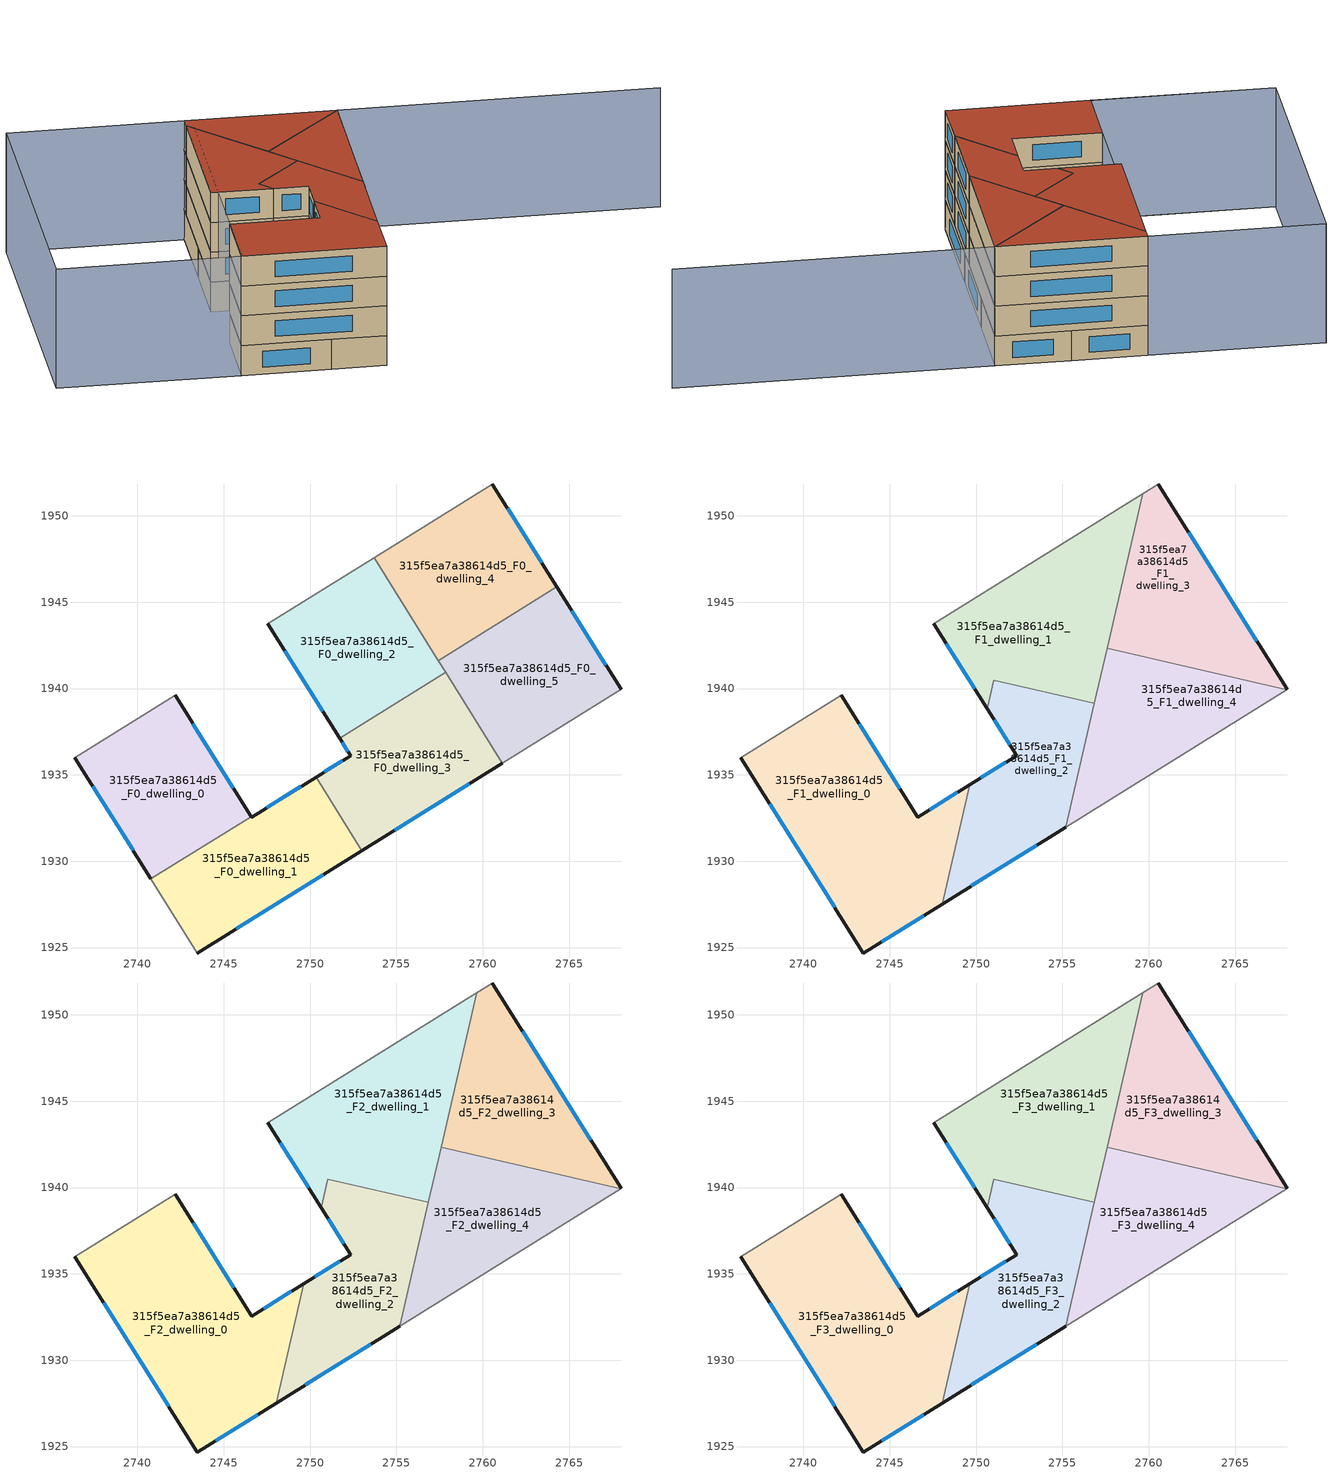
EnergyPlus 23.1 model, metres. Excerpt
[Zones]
315f5ea7a38614d5_F0_dwelling_0
 floor ground (EU_floor_Construction): 2742.18,1939.62 2746.59,1932.58 2740.78,1928.97 2736.38,1936 z0
 wall outside (EU_wall_Construction): 2736.38,1936 2740.78,1928.97 / 2746.59,1932.58 2742.18,1939.62 z0:3
 wall to 315f5ea7a38614d5_F0_dwelling_1 (EU_wall_Construction): 2740.78,1928.97 2746.59,1932.58 z0:3
 wall adiabatic (EU_wall_Construction): 2742.18,1939.62 2736.38,1936 z0:3
 window (EU_Window_Construction): 2737.41,1934.35 2739.75,1930.62 / 2745.55,1934.24 2743.22,1937.96 z0.7:2.3
315f5ea7a38614d5_F0_dwelling_1
 floor ground (EU_floor_Construction): 2750.35,1934.88 2753,1930.61 2743.48,1924.68 2740.78,1928.97 2746.59,1932.58 2746.61,1932.54 z0
 wall outside (EU_wall_Construction): 2750.35,1934.88 2746.61,1932.54 2746.59,1932.58 / 2743.48,1924.68 2753,1930.61 z0:3
 wall to 315f5ea7a38614d5_F0_dwelling_3 (EU_wall_Construction): 2753,1930.61 2750.35,1934.88 z0:3
 wall adiabatic (EU_wall_Construction): 2740.78,1928.97 2743.48,1924.68 z0:3
 window (EU_Window_Construction): 2749.47,1934.33 2747.49,1933.09 / 2745.71,1926.07 2750.77,1929.22 z0.7:2.3
315f5ea7a38614d5_F0_dwelling_2
 floor ground (EU_floor_Construction): 2753.72,1947.59 2757.85,1940.95 2751.71,1937.12 2747.56,1943.75 z0
 wall outside (EU_wall_Construction): 2747.56,1943.75 2751.71,1937.12 z0:3
 wall to 315f5ea7a38614d5_F0_dwelling_3 (EU_wall_Construction): 2751.71,1937.12 2757.85,1940.95 z0:3
 wall adiabatic (EU_wall_Construction): 2753.72,1947.59 2747.56,1943.75 z0:3
 wall to 315f5ea7a38614d5_F0_dwelling_4 (EU_wall_Construction): 2757.43,1941.62 2753.72,1947.59 z0:3
 wall to 315f5ea7a38614d5_F0_dwelling_5 (EU_wall_Construction): 2757.85,1940.95 2757.43,1941.62 z0:3
 window (EU_Window_Construction): 2748.53,1942.2 2750.74,1938.68 z0.7:2.3
315f5ea7a38614d5_F0_dwelling_3
 floor ground (EU_floor_Construction): 2757.85,1940.95 2761.14,1935.68 2753,1930.61 2750.35,1934.88 2752.34,1936.12 2751.71,1937.12 z0
 wall outside (EU_wall_Construction): 2753,1930.61 2761.14,1935.68 / 2751.71,1937.12 2752.34,1936.12 2750.35,1934.88 z0:3
 wall to 315f5ea7a38614d5_F0_dwelling_5 (EU_wall_Construction): 2761.14,1935.68 2757.85,1940.95 z0:3
 window (EU_Window_Construction): 2754.91,1931.8 2759.23,1934.49 / 2751.87,1935.83 2750.82,1935.17 / 2751.86,1936.89 2752.2,1936.35 z0.7:2.3
315f5ea7a38614d5_F0_dwelling_4
 floor ground (EU_floor_Construction): 2760.56,1951.85 2764.29,1945.9 2757.43,1941.62 2753.72,1947.59 z0
 wall outside (EU_wall_Construction): 2764.29,1945.9 2760.56,1951.85 z0:3
 wall adiabatic (EU_wall_Construction): 2760.56,1951.85 2753.72,1947.59 z0:3
 wall to 315f5ea7a38614d5_F0_dwelling_5 (EU_wall_Construction): 2757.43,1941.62 2764.29,1945.9 z0:3
 window (EU_Window_Construction): 2763.41,1947.29 2761.44,1950.45 z0.7:2.3
315f5ea7a38614d5_F0_dwelling_5
 floor ground (EU_floor_Construction): 2764.29,1945.9 2768.01,1939.96 2761.14,1935.68 2757.43,1941.62 z0
 wall outside (EU_wall_Construction): 2768.01,1939.96 2764.29,1945.9 z0:3
 wall adiabatic (EU_wall_Construction): 2761.14,1935.68 2768.01,1939.96 z0:3
 window (EU_Window_Construction): 2767.14,1941.35 2765.16,1944.5 z0.7:2.3
315f5ea7a38614d5_F1_dwelling_0
 floor to 315f5ea7a38614d5_F0_dwelling_0 (EU_floor_Construction): 2742.18,1939.62 2746.59,1932.58 2740.79,1928.97 2736.38,1936 z3
 floor to 315f5ea7a38614d5_F0_dwelling_1 (EU_floor_Construction): 2749.62,1934.42 2748.03,1927.52 2743.48,1924.68 2740.79,1928.97 2746.59,1932.58 2746.61,1932.54 z3
 wall outside (EU_wall_Construction): 2749.62,1934.42 2746.61,1932.54 2742.18,1939.62 / 2736.38,1936 2743.48,1924.68 2748.03,1927.52 z3:6
 wall to 315f5ea7a38614d5_F1_dwelling_2 (EU_wall_Construction): 2748.03,1927.52 2749.62,1934.42 z3:6
 wall adiabatic (EU_wall_Construction): 2742.18,1939.62 2736.38,1936 z3:6
 window (EU_Window_Construction): 2748.92,1933.98 2747.32,1932.99 / 2744.55,1925.35 2746.96,1926.85 / 2738.05,1933.34 2741.81,1927.34 / 2745.57,1934.2 2743.22,1937.95 z3.7:5.3
315f5ea7a38614d5_F1_dwelling_1
 floor to 315f5ea7a38614d5_F0_dwelling_2 (EU_floor_Construction): 2753.72,1947.59 2757.43,1941.63 2757.17,1940.52 2755.47,1939.46 2751.02,1940.49 2750.64,1938.83 2747.56,1943.75 z3
 floor to 315f5ea7a38614d5_F0_dwelling_4 (EU_floor_Construction): 2759.65,1951.28 2757.43,1941.63 2753.72,1947.59 z3
 floor to 315f5ea7a38614d5_F0_dwelling_3 (EU_floor_Construction): 2757.17,1940.52 2756.85,1939.15 2755.47,1939.46 z3
 wall outside (EU_wall_Construction): 2747.56,1943.75 2750.64,1938.83 z3:6
 wall to 315f5ea7a38614d5_F1_dwelling_2 (EU_wall_Construction): 2750.64,1938.83 2751.02,1940.49 2756.85,1939.15 z3:6
 wall adiabatic (EU_wall_Construction): 2759.65,1951.28 2747.56,1943.75 z3:6
 wall to 315f5ea7a38614d5_F1_dwelling_3 (EU_wall_Construction): 2757.59,1942.34 2759.65,1951.28 z3:6
 wall to 315f5ea7a38614d5_F1_dwelling_4 (EU_wall_Construction): 2756.85,1939.15 2757.59,1942.34 z3:6
 window (EU_Window_Construction): 2748.28,1942.6 2749.92,1939.99 z3.7:5.3
315f5ea7a38614d5_F1_dwelling_2
 floor to 315f5ea7a38614d5_F0_dwelling_3 (EU_floor_Construction): 2756.85,1939.15 2755.2,1931.98 2753,1930.61 2750.35,1934.87 2752.34,1936.12 2751.71,1937.12 2755.47,1939.46 z3
 floor to 315f5ea7a38614d5_F0_dwelling_2 (EU_floor_Construction): 2755.47,1939.46 2751.71,1937.12 2750.64,1938.83 2751.02,1940.49 z3
 floor to 315f5ea7a38614d5_F0_dwelling_1 (EU_floor_Construction): 2750.35,1934.87 2753,1930.61 2748.03,1927.52 2749.62,1934.42 z3
 wall outside (EU_wall_Construction): 2748.03,1927.52 2755.2,1931.98 / 2750.64,1938.83 2752.34,1936.12 2749.62,1934.42 z3:6
 wall to 315f5ea7a38614d5_F1_dwelling_4 (EU_wall_Construction): 2755.2,1931.98 2756.85,1939.15 z3:6
 window (EU_Window_Construction): 2749.72,1928.57 2753.52,1930.93 / 2751.7,1935.72 2750.26,1934.82 / 2751.04,1938.19 2751.94,1936.75 z3.7:5.3
315f5ea7a38614d5_F1_dwelling_3
 floor to 315f5ea7a38614d5_F0_dwelling_4 (EU_floor_Construction): 2760.56,1951.85 2764.29,1945.9 2758.31,1942.17 2757.59,1942.34 2759.65,1951.28 z3
 floor to 315f5ea7a38614d5_F0_dwelling_5 (EU_floor_Construction): 2764.29,1945.9 2768.01,1939.96 2767.98,1939.94 2758.31,1942.17 z3
 wall outside (EU_wall_Construction): 2768.01,1939.96 2760.56,1951.85 z3:6
 wall adiabatic (EU_wall_Construction): 2760.56,1951.85 2759.65,1951.28 / 2767.98,1939.94 2768.01,1939.96 z3:6
 wall to 315f5ea7a38614d5_F1_dwelling_4 (EU_wall_Construction): 2757.59,1942.34 2767.98,1939.94 z3:6
 window (EU_Window_Construction): 2766.26,1942.75 2762.31,1949.06 z3.7:5.3
315f5ea7a38614d5_F1_dwelling_4
 floor to 315f5ea7a38614d5_F0_dwelling_3 (EU_floor_Construction): 2757.85,1940.95 2761.14,1935.68 2755.2,1931.98 2757.17,1940.52 z3
 floor to 315f5ea7a38614d5_F0_dwelling_5 (EU_floor_Construction): 2767.98,1939.94 2761.14,1935.68 2757.43,1941.62 2758.31,1942.17 z3
 floor to 315f5ea7a38614d5_F0_dwelling_2 (EU_floor_Construction): 2757.43,1941.63 2757.85,1940.95 2757.17,1940.52 z3
 floor to 315f5ea7a38614d5_F0_dwelling_4 (EU_floor_Construction): 2758.31,1942.17 2757.43,1941.63 2757.59,1942.34 z3
 wall adiabatic (EU_wall_Construction): 2755.2,1931.98 2767.98,1939.94 z3:6
315f5ea7a38614d5_F2_dwelling_0
 floor to 315f5ea7a38614d5_F1_dwelling_0 (EU_floor_Construction): 2749.62,1934.42 2748.03,1927.52 2743.48,1924.68 2736.38,1936 2742.18,1939.62 2746.61,1932.54 z6
 wall outside (EU_wall_Construction): 2749.62,1934.42 2746.61,1932.54 2742.18,1939.62 / 2736.38,1936 2743.48,1924.68 2748.03,1927.52 z6:9
 wall to 315f5ea7a38614d5_F2_dwelling_2 (EU_wall_Construction): 2748.03,1927.52 2749.62,1934.42 z6:9
 wall adiabatic (EU_wall_Construction): 2742.18,1939.62 2736.38,1936 z6:9
 window (EU_Window_Construction): 2748.92,1933.98 2747.32,1932.99 / 2744.55,1925.35 2746.96,1926.85 / 2738.05,1933.34 2741.81,1927.34 / 2745.57,1934.2 2743.22,1937.95 z6.7:8.3
315f5ea7a38614d5_F2_dwelling_1
 floor to 315f5ea7a38614d5_F1_dwelling_1 (EU_floor_Construction): 2759.65,1951.28 2756.85,1939.15 2751.02,1940.49 2750.64,1938.83 2747.56,1943.75 z6
 wall outside (EU_wall_Construction): 2747.56,1943.75 2750.64,1938.83 z6:9
 wall to 315f5ea7a38614d5_F2_dwelling_2 (EU_wall_Construction): 2750.64,1938.83 2751.02,1940.49 2756.85,1939.15 z6:9
 wall adiabatic (EU_wall_Construction): 2759.65,1951.28 2747.56,1943.75 z6:9
 wall to 315f5ea7a38614d5_F2_dwelling_3 (EU_wall_Construction): 2757.59,1942.34 2759.65,1951.28 z6:9
 wall to 315f5ea7a38614d5_F2_dwelling_4 (EU_wall_Construction): 2756.85,1939.15 2757.59,1942.34 z6:9
 window (EU_Window_Construction): 2748.28,1942.6 2749.92,1939.99 z6.7:8.3
315f5ea7a38614d5_F2_dwelling_2
 floor to 315f5ea7a38614d5_F1_dwelling_2 (EU_floor_Construction): 2756.85,1939.15 2755.2,1931.98 2748.03,1927.52 2749.62,1934.42 2752.34,1936.12 2750.64,1938.83 2751.02,1940.49 z6
 wall outside (EU_wall_Construction): 2748.03,1927.52 2755.2,1931.98 / 2750.64,1938.83 2752.34,1936.12 2749.62,1934.42 z6:9
 wall to 315f5ea7a38614d5_F2_dwelling_4 (EU_wall_Construction): 2755.2,1931.98 2756.85,1939.15 z6:9
 window (EU_Window_Construction): 2749.72,1928.57 2753.52,1930.93 / 2751.7,1935.72 2750.26,1934.82 / 2751.04,1938.19 2751.94,1936.75 z6.7:8.3
315f5ea7a38614d5_F2_dwelling_3
 floor to 315f5ea7a38614d5_F1_dwelling_3 (EU_floor_Construction): 2760.56,1951.85 2768.01,1939.96 2767.98,1939.94 2757.59,1942.34 2759.65,1951.28 z6
 wall outside (EU_wall_Construction): 2768.01,1939.96 2760.56,1951.85 z6:9
 wall adiabatic (EU_wall_Construction): 2760.56,1951.85 2759.65,1951.28 / 2767.98,1939.94 2768.01,1939.96 z6:9
 wall to 315f5ea7a38614d5_F2_dwelling_4 (EU_wall_Construction): 2757.59,1942.34 2767.98,1939.94 z6:9
 window (EU_Window_Construction): 2766.26,1942.75 2762.31,1949.06 z6.7:8.3
315f5ea7a38614d5_F2_dwelling_4
 floor to 315f5ea7a38614d5_F1_dwelling_4 (EU_floor_Construction): 2767.98,1939.94 2755.2,1931.98 2757.59,1942.34 z6
 wall adiabatic (EU_wall_Construction): 2755.2,1931.98 2767.98,1939.94 z6:9
315f5ea7a38614d5_F3_dwelling_0
 floor to 315f5ea7a38614d5_F2_dwelling_0 (EU_floor_Construction): 2749.62,1934.42 2748.03,1927.52 2743.48,1924.68 2736.38,1936 2742.18,1939.62 2746.61,1932.54 z9
 wall outside (EU_wall_Construction): 2749.62,1934.42 2746.61,1932.54 2742.18,1939.62 / 2736.38,1936 2743.48,1924.68 2748.03,1927.52 z9:12
 wall to 315f5ea7a38614d5_F3_dwelling_2 (EU_wall_Construction): 2748.03,1927.52 2749.62,1934.42 z9:12
 wall adiabatic (EU_wall_Construction): 2742.18,1939.62 2736.38,1936 z9:12
 window (EU_Window_Construction): 2748.92,1933.98 2747.32,1932.99 / 2744.55,1925.35 2746.96,1926.85 / 2738.05,1933.34 2741.81,1927.34 / 2745.57,1934.2 2743.22,1937.95 z9.7:11.3
 roof outside (EU_roof_Construction): 2748.03,1927.52 2749.62,1934.42 2746.61,1932.54 2742.18,1939.62 2736.38,1936 2743.48,1924.68 z12
315f5ea7a38614d5_F3_dwelling_1
 floor to 315f5ea7a38614d5_F2_dwelling_1 (EU_floor_Construction): 2759.65,1951.28 2756.85,1939.15 2751.02,1940.49 2750.64,1938.83 2747.56,1943.75 z9
 wall outside (EU_wall_Construction): 2747.56,1943.75 2750.64,1938.83 z9:12
 wall to 315f5ea7a38614d5_F3_dwelling_2 (EU_wall_Construction): 2750.64,1938.83 2751.02,1940.49 2756.85,1939.15 z9:12
 wall adiabatic (EU_wall_Construction): 2759.65,1951.28 2747.56,1943.75 z9:12
 wall to 315f5ea7a38614d5_F3_dwelling_3 (EU_wall_Construction): 2757.59,1942.34 2759.65,1951.28 z9:12
 wall to 315f5ea7a38614d5_F3_dwelling_4 (EU_wall_Construction): 2756.85,1939.15 2757.59,1942.34 z9:12
 window (EU_Window_Construction): 2748.28,1942.6 2749.92,1939.99 z9.7:11.3
 roof outside (EU_roof_Construction): 2756.85,1939.15 2759.65,1951.28 2747.56,1943.75 2750.64,1938.83 2751.02,1940.49 z12
315f5ea7a38614d5_F3_dwelling_2
 floor to 315f5ea7a38614d5_F2_dwelling_2 (EU_floor_Construction): 2756.85,1939.15 2755.2,1931.98 2748.03,1927.52 2749.62,1934.42 2752.34,1936.12 2750.64,1938.83 2751.02,1940.49 z9
 wall outside (EU_wall_Construction): 2748.03,1927.52 2755.2,1931.98 / 2750.64,1938.83 2752.34,1936.12 2749.62,1934.42 z9:12
 wall to 315f5ea7a38614d5_F3_dwelling_4 (EU_wall_Construction): 2755.2,1931.98 2756.85,1939.15 z9:12
 window (EU_Window_Construction): 2749.72,1928.57 2753.52,1930.93 / 2751.7,1935.72 2750.26,1934.82 / 2751.04,1938.19 2751.94,1936.75 z9.7:11.3
 roof outside (EU_roof_Construction): 2755.2,1931.98 2756.85,1939.15 2751.02,1940.49 2750.64,1938.83 2752.34,1936.12 2749.62,1934.42 2748.03,1927.52 z12
315f5ea7a38614d5_F3_dwelling_3
 floor to 315f5ea7a38614d5_F2_dwelling_3 (EU_floor_Construction): 2760.56,1951.85 2768.01,1939.96 2767.98,1939.94 2757.59,1942.34 2759.65,1951.28 z9
 wall outside (EU_wall_Construction): 2768.01,1939.96 2760.56,1951.85 z9:12
 wall adiabatic (EU_wall_Construction): 2760.56,1951.85 2759.65,1951.28 / 2767.98,1939.94 2768.01,1939.96 z9:12
 wall to 315f5ea7a38614d5_F3_dwelling_4 (EU_wall_Construction): 2757.59,1942.34 2767.98,1939.94 z9:12
 window (EU_Window_Construction): 2766.26,1942.75 2762.31,1949.06 z9.7:11.3
 roof outside (EU_roof_Construction): 2768.01,1939.96 2760.56,1951.85 2759.65,1951.28 2757.59,1942.34 2767.98,1939.94 z12
315f5ea7a38614d5_F3_dwelling_4
 floor to 315f5ea7a38614d5_F2_dwelling_4 (EU_floor_Construction): 2767.98,1939.94 2755.2,1931.98 2757.59,1942.34 z9
 wall adiabatic (EU_wall_Construction): 2755.2,1931.98 2767.98,1939.94 z9:12
 roof outside (EU_roof_Construction): 2767.98,1939.94 2757.59,1942.34 2755.2,1931.98 z12
shading: 2754.12,1931.3 2768,1940 / 2768,1940 2783.8,1914.78 / 2727.39,1950.45 2739.04,1931.76 / 2751.85,1965.76 2760.89,1951.33 / 2760.89,1951.33 2736.39,1935.99 / 2736.39,1935.99 2727.35,1950.42 / 2727.35,1950.42 2751.85,1965.76 z0:12
[Building]
EU S2 Campaign: North Axis=0; Terrain=City; Solar Distribution=FullExterior
[Site:Location]
Budapest.Ferenc.Liszt.Intl.AP: Latitude=47.437; Longitude=19.256; Time Zone=1; Elevation=185
[SizingPeriod:WeatherFileDays]
AnnualSizingPeriod: Begin Month=1; Begin Day of Month=1; End Month=12; End Day of Month=31; Day of Week for Start Day=Monday; Use Weather File Daylight Saving Period=No; Use Weather File Rain and Snow Indicators=No
[MATERIAL]
EU_InternalMass_Material: Roughness=MediumRough; Thickness=0.1; Conductivity=1; Density=1800; Specific Heat=900; Thermal Absorptance=0.9; Solar Absorptance=0.7; Visible Absorptance=0.7
[MATERIAL:NOMASS] Roughness=MediumRough; Thermal Absorptance=0.9; Solar Absorptance=0.7; Visible Absorptance=0.7
Name | Thermal Resistance
EU_wall_NoMass | 0.832559
EU_roof_NoMass | 1.39638
EU_floor_NoMass | 0.872794
[WINDOWMATERIAL:SIMPLEGLAZINGSYSTEM]
EU_Window_SimpleGlazing: UFactor=2.79869; Solar Heat Gain Coefficient=0.75; Visible Transmittance=0.75
[CONSTRUCTION]
EU_wall_Construction: EU_wall_NoMass
EU_roof_Construction: EU_roof_NoMass
EU_floor_Construction: EU_floor_NoMass
EU_Window_Construction: EU_Window_SimpleGlazing
EU_InternalMass_Construction: EU_InternalMass_Material
[ZONE] Type=1; Multiplier=1; Ceiling Height=autocalculate; Floor Area=autocalculate; Part of Total Floor Area=Yes
Name | Volume
315f5ea7a38614d5_F0_dwelling_0 | 170.09
315f5ea7a38614d5_F1_dwelling_0; 315f5ea7a38614d5_F2_dwelling_0; 315f5ea7a38614d5_F3_dwelling_0 | 289.54
315f5ea7a38614d5_F0_dwelling_1 | 170.06
315f5ea7a38614d5_F1_dwelling_1; 315f5ea7a38614d5_F2_dwelling_1; 315f5ea7a38614d5_F3_dwelling_1 | 220.624
315f5ea7a38614d5_F0_dwelling_2 | 170.073
315f5ea7a38614d5_F1_dwelling_2; 315f5ea7a38614d5_F2_dwelling_2; 315f5ea7a38614d5_F3_dwelling_2 | 170.077
315f5ea7a38614d5_F0_dwelling_3 | 170.082
315f5ea7a38614d5_F1_dwelling_3; 315f5ea7a38614d5_F2_dwelling_3; 315f5ea7a38614d5_F3_dwelling_3 | 170.095
315f5ea7a38614d5_F0_dwelling_4 | 170.071
315f5ea7a38614d5_F1_dwelling_4; 315f5ea7a38614d5_F2_dwelling_4; 315f5ea7a38614d5_F3_dwelling_4; 315f5ea7a38614d5_F0_dwelling_5 | 170.085
[INTERNALMASS] Construction=EU_InternalMass_Construction
Name | Zone or ZoneList | Surface Area
315f5ea7a38614d5_F0_dwelling_0_EU_InternalMass | 315f5ea7a38614d5_F0_dwelling_0 | 56.6964
315f5ea7a38614d5_F0_dwelling_1_EU_InternalMass | 315f5ea7a38614d5_F0_dwelling_1 | 56.6914
315f5ea7a38614d5_F0_dwelling_2_EU_InternalMass | 315f5ea7a38614d5_F0_dwelling_2 | 56.691
315f5ea7a38614d5_F0_dwelling_3_EU_InternalMass | 315f5ea7a38614d5_F0_dwelling_3 | 56.694
315f5ea7a38614d5_F0_dwelling_4_EU_InternalMass | 315f5ea7a38614d5_F0_dwelling_4 | 56.6904
315f5ea7a38614d5_F0_dwelling_5_EU_InternalMass | 315f5ea7a38614d5_F0_dwelling_5 | 56.695
315f5ea7a38614d5_F1_dwelling_0_EU_InternalMass | 315f5ea7a38614d5_F1_dwelling_0 | 96.5411
315f5ea7a38614d5_F1_dwelling_1_EU_InternalMass | 315f5ea7a38614d5_F1_dwelling_1 | 73.5436
315f5ea7a38614d5_F1_dwelling_2_EU_InternalMass | 315f5ea7a38614d5_F1_dwelling_2 | 56.6924
315f5ea7a38614d5_F1_dwelling_3_EU_InternalMass | 315f5ea7a38614d5_F1_dwelling_3 | 56.6982
315f5ea7a38614d5_F1_dwelling_4_EU_InternalMass | 315f5ea7a38614d5_F1_dwelling_4 | 56.6949
315f5ea7a38614d5_F2_dwelling_0_EU_InternalMass | 315f5ea7a38614d5_F2_dwelling_0 | 96.5411
315f5ea7a38614d5_F2_dwelling_1_EU_InternalMass | 315f5ea7a38614d5_F2_dwelling_1 | 73.5436
315f5ea7a38614d5_F2_dwelling_2_EU_InternalMass | 315f5ea7a38614d5_F2_dwelling_2 | 56.6924
315f5ea7a38614d5_F2_dwelling_3_EU_InternalMass | 315f5ea7a38614d5_F2_dwelling_3 | 56.6982
315f5ea7a38614d5_F2_dwelling_4_EU_InternalMass | 315f5ea7a38614d5_F2_dwelling_4 | 56.6949
315f5ea7a38614d5_F3_dwelling_0_EU_InternalMass | 315f5ea7a38614d5_F3_dwelling_0 | 96.5411
315f5ea7a38614d5_F3_dwelling_1_EU_InternalMass | 315f5ea7a38614d5_F3_dwelling_1 | 73.5436
315f5ea7a38614d5_F3_dwelling_2_EU_InternalMass | 315f5ea7a38614d5_F3_dwelling_2 | 56.6924
315f5ea7a38614d5_F3_dwelling_3_EU_InternalMass | 315f5ea7a38614d5_F3_dwelling_3 | 56.6982
315f5ea7a38614d5_F3_dwelling_4_EU_InternalMass | 315f5ea7a38614d5_F3_dwelling_4 | 56.6949
[OTHEREQUIPMENT] Fuel Type=Electricity; Design Level Calculation Method=Watts/Area; Power per Zone Floor Area=1; Fraction Latent=0; Fraction Radiant=0; Fraction Lost=0; Carbon Dioxide Generation Rate=0; EndUse Subcategory=EU_Step8_InternalGains
Name | Zone or ZoneList or Space or SpaceList | Schedule
EU_Step8_InternalGain_315f5ea7a38614d5_F0_dwelling_0_f000 | 315f5ea7a38614d5_F0_dwelling_0 | EU_Step8_GainSchedule_315f5ea7a38614d5_F0_dwelling_0_f000
EU_Step8_InternalGain_315f5ea7a38614d5_F0_dwelling_1_f000 | 315f5ea7a38614d5_F0_dwelling_1 | EU_Step8_GainSchedule_315f5ea7a38614d5_F0_dwelling_1_f000
EU_Step8_InternalGain_315f5ea7a38614d5_F0_dwelling_2_f000 | 315f5ea7a38614d5_F0_dwelling_2 | EU_Step8_GainSchedule_315f5ea7a38614d5_F0_dwelling_2_f000
EU_Step8_InternalGain_315f5ea7a38614d5_F0_dwelling_3_f000 | 315f5ea7a38614d5_F0_dwelling_3 | EU_Step8_GainSchedule_315f5ea7a38614d5_F0_dwelling_3_f000
EU_Step8_InternalGain_315f5ea7a38614d5_F0_dwelling_4_f000 | 315f5ea7a38614d5_F0_dwelling_4 | EU_Step8_GainSchedule_315f5ea7a38614d5_F0_dwelling_4_f000
EU_Step8_InternalGain_315f5ea7a38614d5_F0_dwelling_5_f000 | 315f5ea7a38614d5_F0_dwelling_5 | EU_Step8_GainSchedule_315f5ea7a38614d5_F0_dwelling_5_f000
EU_Step8_InternalGain_315f5ea7a38614d5_F1_dwelling_0_f000 | 315f5ea7a38614d5_F1_dwelling_0 | EU_Step8_GainSchedule_315f5ea7a38614d5_F1_dwelling_0_f000
EU_Step8_InternalGain_315f5ea7a38614d5_F1_dwelling_1_f000 | 315f5ea7a38614d5_F1_dwelling_1 | EU_Step8_GainSchedule_315f5ea7a38614d5_F1_dwelling_1_f000
EU_Step8_InternalGain_315f5ea7a38614d5_F1_dwelling_2_f000 | 315f5ea7a38614d5_F1_dwelling_2 | EU_Step8_GainSchedule_315f5ea7a38614d5_F1_dwelling_2_f000
EU_Step8_InternalGain_315f5ea7a38614d5_F1_dwelling_3_f000 | 315f5ea7a38614d5_F1_dwelling_3 | EU_Step8_GainSchedule_315f5ea7a38614d5_F1_dwelling_3_f000
EU_Step8_InternalGain_315f5ea7a38614d5_F1_dwelling_4_f000 | 315f5ea7a38614d5_F1_dwelling_4 | EU_Step8_GainSchedule_315f5ea7a38614d5_F1_dwelling_4_f000
EU_Step8_InternalGain_315f5ea7a38614d5_F2_dwelling_0_f000 | 315f5ea7a38614d5_F2_dwelling_0 | EU_Step8_GainSchedule_315f5ea7a38614d5_F2_dwelling_0_f000
EU_Step8_InternalGain_315f5ea7a38614d5_F2_dwelling_1_f000 | 315f5ea7a38614d5_F2_dwelling_1 | EU_Step8_GainSchedule_315f5ea7a38614d5_F2_dwelling_1_f000
EU_Step8_InternalGain_315f5ea7a38614d5_F2_dwelling_2_f000 | 315f5ea7a38614d5_F2_dwelling_2 | EU_Step8_GainSchedule_315f5ea7a38614d5_F2_dwelling_2_f000
EU_Step8_InternalGain_315f5ea7a38614d5_F2_dwelling_3_f000 | 315f5ea7a38614d5_F2_dwelling_3 | EU_Step8_GainSchedule_315f5ea7a38614d5_F2_dwelling_3_f000
EU_Step8_InternalGain_315f5ea7a38614d5_F2_dwelling_4_f000 | 315f5ea7a38614d5_F2_dwelling_4 | EU_Step8_GainSchedule_315f5ea7a38614d5_F2_dwelling_4_f000
EU_Step8_InternalGain_315f5ea7a38614d5_F3_dwelling_0_f000 | 315f5ea7a38614d5_F3_dwelling_0 | EU_Step8_GainSchedule_315f5ea7a38614d5_F3_dwelling_0_f000
EU_Step8_InternalGain_315f5ea7a38614d5_F3_dwelling_1_f000 | 315f5ea7a38614d5_F3_dwelling_1 | EU_Step8_GainSchedule_315f5ea7a38614d5_F3_dwelling_1_f000
EU_Step8_InternalGain_315f5ea7a38614d5_F3_dwelling_2_f000 | 315f5ea7a38614d5_F3_dwelling_2 | EU_Step8_GainSchedule_315f5ea7a38614d5_F3_dwelling_2_f000
EU_Step8_InternalGain_315f5ea7a38614d5_F3_dwelling_3_f000 | 315f5ea7a38614d5_F3_dwelling_3 | EU_Step8_GainSchedule_315f5ea7a38614d5_F3_dwelling_3_f000
EU_Step8_InternalGain_315f5ea7a38614d5_F3_dwelling_4_f000 | 315f5ea7a38614d5_F3_dwelling_4 | EU_Step8_GainSchedule_315f5ea7a38614d5_F3_dwelling_4_f000
[ZONEVENTILATION:DESIGNFLOWRATE] Schedule=EU_AlwaysOn; Design Flow Rate Calculation Method=AirChanges/Hour; Air Changes per Hour=0.475469; Ventilation Type=Natural; Fan Pressure Rise=0; Fan Total Efficiency=1; Constant Term Coefficient=1; Temperature Term Coefficient=0; Velocity Term Coefficient=0; Velocity Squared Term Coefficient=0; Minimum Indoor Temperature=-100; Maximum Indoor Temperature=100; Delta Temperature=-100; Minimum Outdoor Temperature=-100; Maximum Outdoor Temperature=100; Maximum Wind Speed=40
Name | Zone or ZoneList or Space or SpaceList
EU_ConstantAir_315f5ea7a38614d5_F0_dwelling_0 | 315f5ea7a38614d5_F0_dwelling_0
EU_ConstantAir_315f5ea7a38614d5_F0_dwelling_1 | 315f5ea7a38614d5_F0_dwelling_1
EU_ConstantAir_315f5ea7a38614d5_F0_dwelling_2 | 315f5ea7a38614d5_F0_dwelling_2
EU_ConstantAir_315f5ea7a38614d5_F0_dwelling_3 | 315f5ea7a38614d5_F0_dwelling_3
EU_ConstantAir_315f5ea7a38614d5_F0_dwelling_4 | 315f5ea7a38614d5_F0_dwelling_4
EU_ConstantAir_315f5ea7a38614d5_F0_dwelling_5 | 315f5ea7a38614d5_F0_dwelling_5
EU_ConstantAir_315f5ea7a38614d5_F1_dwelling_0 | 315f5ea7a38614d5_F1_dwelling_0
EU_ConstantAir_315f5ea7a38614d5_F1_dwelling_1 | 315f5ea7a38614d5_F1_dwelling_1
EU_ConstantAir_315f5ea7a38614d5_F1_dwelling_2 | 315f5ea7a38614d5_F1_dwelling_2
EU_ConstantAir_315f5ea7a38614d5_F1_dwelling_3 | 315f5ea7a38614d5_F1_dwelling_3
EU_ConstantAir_315f5ea7a38614d5_F1_dwelling_4 | 315f5ea7a38614d5_F1_dwelling_4
EU_ConstantAir_315f5ea7a38614d5_F2_dwelling_0 | 315f5ea7a38614d5_F2_dwelling_0
EU_ConstantAir_315f5ea7a38614d5_F2_dwelling_1 | 315f5ea7a38614d5_F2_dwelling_1
EU_ConstantAir_315f5ea7a38614d5_F2_dwelling_2 | 315f5ea7a38614d5_F2_dwelling_2
EU_ConstantAir_315f5ea7a38614d5_F2_dwelling_3 | 315f5ea7a38614d5_F2_dwelling_3
EU_ConstantAir_315f5ea7a38614d5_F2_dwelling_4 | 315f5ea7a38614d5_F2_dwelling_4
EU_ConstantAir_315f5ea7a38614d5_F3_dwelling_0 | 315f5ea7a38614d5_F3_dwelling_0
EU_ConstantAir_315f5ea7a38614d5_F3_dwelling_1 | 315f5ea7a38614d5_F3_dwelling_1
EU_ConstantAir_315f5ea7a38614d5_F3_dwelling_2 | 315f5ea7a38614d5_F3_dwelling_2
EU_ConstantAir_315f5ea7a38614d5_F3_dwelling_3 | 315f5ea7a38614d5_F3_dwelling_3
EU_ConstantAir_315f5ea7a38614d5_F3_dwelling_4 | 315f5ea7a38614d5_F3_dwelling_4
[HVACTEMPLATE:THERMOSTAT] Constant Heating Setpoint=20; Constant Cooling Setpoint=50
EU_HeatOnly_315f5ea7a38614d5_F0_dwelling_0; EU_HeatOnly_315f5ea7a38614d5_F0_dwelling_1; EU_HeatOnly_315f5ea7a38614d5_F0_dwelling_2; EU_HeatOnly_315f5ea7a38614d5_F0_dwelling_3; EU_HeatOnly_315f5ea7a38614d5_F0_dwelling_4; EU_HeatOnly_315f5ea7a38614d5_F0_dwelling_5; EU_HeatOnly_315f5ea7a38614d5_F1_dwelling_0; EU_HeatOnly_315f5ea7a38614d5_F1_dwelling_1; EU_HeatOnly_315f5ea7a38614d5_F1_dwelling_2; EU_HeatOnly_315f5ea7a38614d5_F1_dwelling_3; EU_HeatOnly_315f5ea7a38614d5_F1_dwelling_4; EU_HeatOnly_315f5ea7a38614d5_F2_dwelling_0; EU_HeatOnly_315f5ea7a38614d5_F2_dwelling_1; EU_HeatOnly_315f5ea7a38614d5_F2_dwelling_2; EU_HeatOnly_315f5ea7a38614d5_F2_dwelling_3; EU_HeatOnly_315f5ea7a38614d5_F2_dwelling_4; EU_HeatOnly_315f5ea7a38614d5_F3_dwelling_0; EU_HeatOnly_315f5ea7a38614d5_F3_dwelling_1; EU_HeatOnly_315f5ea7a38614d5_F3_dwelling_2; EU_HeatOnly_315f5ea7a38614d5_F3_dwelling_3; EU_HeatOnly_315f5ea7a38614d5_F3_dwelling_4
[HVACTEMPLATE:ZONE:IDEALLOADSAIRSYSTEM] System Availability Schedule=EU_AlwaysOn; Maximum Heating Supply Air Temperature=50; Minimum Cooling Supply Air Temperature=13; Maximum Heating Supply Air Humidity Ratio=0.0156; Minimum Cooling Supply Air Humidity Ratio=0.0077; Heating Limit=NoLimit; Cooling Limit=NoLimit; Heating Availability Schedule=EU_AlwaysOn; Cooling Availability Schedule=EU_CoolingOff; Dehumidification Control Type=ConstantSensibleHeatRatio; Cooling Sensible Heat Ratio=0.7; Dehumidification Setpoint=60; Humidification Control Type=None; Humidification Setpoint=30; Outdoor Air Method=None; Outdoor Air Flow Rate per Person=0.00944; Outdoor Air Flow Rate per Zone Floor Area=0; Outdoor Air Flow Rate per Zone=0; Demand Controlled Ventilation Type=None; Outdoor Air Economizer Type=NoEconomizer; Heat Recovery Type=None; Sensible Heat Recovery Effectiveness=0.7; Latent Heat Recovery Effectiveness=0.65
Name | Template Thermostat
315f5ea7a38614d5_F0_dwelling_0 | EU_HeatOnly_315f5ea7a38614d5_F0_dwelling_0
315f5ea7a38614d5_F0_dwelling_1 | EU_HeatOnly_315f5ea7a38614d5_F0_dwelling_1
315f5ea7a38614d5_F0_dwelling_2 | EU_HeatOnly_315f5ea7a38614d5_F0_dwelling_2
315f5ea7a38614d5_F0_dwelling_3 | EU_HeatOnly_315f5ea7a38614d5_F0_dwelling_3
315f5ea7a38614d5_F0_dwelling_4 | EU_HeatOnly_315f5ea7a38614d5_F0_dwelling_4
315f5ea7a38614d5_F0_dwelling_5 | EU_HeatOnly_315f5ea7a38614d5_F0_dwelling_5
315f5ea7a38614d5_F1_dwelling_0 | EU_HeatOnly_315f5ea7a38614d5_F1_dwelling_0
315f5ea7a38614d5_F1_dwelling_1 | EU_HeatOnly_315f5ea7a38614d5_F1_dwelling_1
315f5ea7a38614d5_F1_dwelling_2 | EU_HeatOnly_315f5ea7a38614d5_F1_dwelling_2
315f5ea7a38614d5_F1_dwelling_3 | EU_HeatOnly_315f5ea7a38614d5_F1_dwelling_3
315f5ea7a38614d5_F1_dwelling_4 | EU_HeatOnly_315f5ea7a38614d5_F1_dwelling_4
315f5ea7a38614d5_F2_dwelling_0 | EU_HeatOnly_315f5ea7a38614d5_F2_dwelling_0
315f5ea7a38614d5_F2_dwelling_1 | EU_HeatOnly_315f5ea7a38614d5_F2_dwelling_1
315f5ea7a38614d5_F2_dwelling_2 | EU_HeatOnly_315f5ea7a38614d5_F2_dwelling_2
315f5ea7a38614d5_F2_dwelling_3 | EU_HeatOnly_315f5ea7a38614d5_F2_dwelling_3
315f5ea7a38614d5_F2_dwelling_4 | EU_HeatOnly_315f5ea7a38614d5_F2_dwelling_4
315f5ea7a38614d5_F3_dwelling_0 | EU_HeatOnly_315f5ea7a38614d5_F3_dwelling_0
315f5ea7a38614d5_F3_dwelling_1 | EU_HeatOnly_315f5ea7a38614d5_F3_dwelling_1
315f5ea7a38614d5_F3_dwelling_2 | EU_HeatOnly_315f5ea7a38614d5_F3_dwelling_2
315f5ea7a38614d5_F3_dwelling_3 | EU_HeatOnly_315f5ea7a38614d5_F3_dwelling_3
315f5ea7a38614d5_F3_dwelling_4 | EU_HeatOnly_315f5ea7a38614d5_F3_dwelling_4
[SIZING:ZONE] Zone Cooling Design Supply Air Temperature Input Method=SupplyAirTemperature; Zone Cooling Design Supply Air Temperature=13; Zone Heating Design Supply Air Temperature Input Method=SupplyAirTemperature; Zone Heating Design Supply Air Temperature=50; Zone Cooling Design Supply Air Humidity Ratio=0.008; Zone Heating Design Supply Air Humidity Ratio=0.008; Cooling Design Air Flow Method=DesignDay; Cooling Design Air Flow Rate=0; Cooling Minimum Air Flow per Zone Floor Area=0.000762; Cooling Minimum Air Flow=0; Cooling Minimum Air Flow Fraction=0.2; Heating Design Air Flow Method=DesignDay; Heating Design Air Flow Rate=0; Heating Maximum Air Flow per Zone Floor Area=0.002032; Heating Maximum Air Flow=0.141576; Heating Maximum Air Flow Fraction=0.3; Account for Dedicated Outdoor Air System=No; Dedicated Outdoor Air System Control Strategy=NeutralSupplyAir; Dedicated Outdoor Air Low Setpoint Temperature for Design=autosize; Dedicated Outdoor Air High Setpoint Temperature for Design=autosize; Zone Load Sizing Method=Sensible Load Only No Latent Load; Zone Latent Cooling Design Supply Air Humidity Ratio Input Method=HumidityRatioDifference; Zone Cooling Design Supply Air Humidity Ratio Difference=0.005; Zone Latent Heating Design Supply Air Humidity Ratio Input Method=HumidityRatioDifference; Zone Humidification Design Supply Air Humidity Ratio Difference=0.005
315f5ea7a38614d5_F0_dwelling_0; 315f5ea7a38614d5_F0_dwelling_1; 315f5ea7a38614d5_F0_dwelling_2; 315f5ea7a38614d5_F0_dwelling_3; 315f5ea7a38614d5_F0_dwelling_4; 315f5ea7a38614d5_F0_dwelling_5; 315f5ea7a38614d5_F1_dwelling_0; 315f5ea7a38614d5_F1_dwelling_1; 315f5ea7a38614d5_F1_dwelling_2; 315f5ea7a38614d5_F1_dwelling_3; 315f5ea7a38614d5_F1_dwelling_4; 315f5ea7a38614d5_F2_dwelling_0; 315f5ea7a38614d5_F2_dwelling_1; 315f5ea7a38614d5_F2_dwelling_2; 315f5ea7a38614d5_F2_dwelling_3; 315f5ea7a38614d5_F2_dwelling_4; 315f5ea7a38614d5_F3_dwelling_0; 315f5ea7a38614d5_F3_dwelling_1; 315f5ea7a38614d5_F3_dwelling_2; 315f5ea7a38614d5_F3_dwelling_3; 315f5ea7a38614d5_F3_dwelling_4
[SCHEDULE:CONSTANT]
Name | Hourly Value
EU_AlwaysOn | 1
EU_CoolingOff | 0
[SCHEDULE:FILE] Column Number=1; Rows to Skip at Top=0; Number of Hours of Data=8760; Column Separator=Comma; Interpolate to Timestep=No; Minutes per Item=60; Adjust Schedule for Daylight Savings=Yes
Name | File
EU_Step8_GainSchedule_315f5ea7a38614d5_F0_dwelling_0_f000 | ../../schedules/315f5ea7a38614d5/315f5ea7a38614d5_F0_dwelling_0_f000_gain.csv
EU_Step8_GainSchedule_315f5ea7a38614d5_F0_dwelling_1_f000 | ../../schedules/315f5ea7a38614d5/315f5ea7a38614d5_F0_dwelling_1_f000_gain.csv
EU_Step8_GainSchedule_315f5ea7a38614d5_F0_dwelling_2_f000 | ../../schedules/315f5ea7a38614d5/315f5ea7a38614d5_F0_dwelling_2_f000_gain.csv
EU_Step8_GainSchedule_315f5ea7a38614d5_F0_dwelling_3_f000 | ../../schedules/315f5ea7a38614d5/315f5ea7a38614d5_F0_dwelling_3_f000_gain.csv
EU_Step8_GainSchedule_315f5ea7a38614d5_F0_dwelling_4_f000 | ../../schedules/315f5ea7a38614d5/315f5ea7a38614d5_F0_dwelling_4_f000_gain.csv
EU_Step8_GainSchedule_315f5ea7a38614d5_F0_dwelling_5_f000 | ../../schedules/315f5ea7a38614d5/315f5ea7a38614d5_F0_dwelling_5_f000_gain.csv
EU_Step8_GainSchedule_315f5ea7a38614d5_F1_dwelling_0_f000 | ../../schedules/315f5ea7a38614d5/315f5ea7a38614d5_F1_dwelling_0_f000_gain.csv
EU_Step8_GainSchedule_315f5ea7a38614d5_F1_dwelling_1_f000 | ../../schedules/315f5ea7a38614d5/315f5ea7a38614d5_F1_dwelling_1_f000_gain.csv
EU_Step8_GainSchedule_315f5ea7a38614d5_F1_dwelling_2_f000 | ../../schedules/315f5ea7a38614d5/315f5ea7a38614d5_F1_dwelling_2_f000_gain.csv
EU_Step8_GainSchedule_315f5ea7a38614d5_F1_dwelling_3_f000 | ../../schedules/315f5ea7a38614d5/315f5ea7a38614d5_F1_dwelling_3_f000_gain.csv
EU_Step8_GainSchedule_315f5ea7a38614d5_F1_dwelling_4_f000 | ../../schedules/315f5ea7a38614d5/315f5ea7a38614d5_F1_dwelling_4_f000_gain.csv
EU_Step8_GainSchedule_315f5ea7a38614d5_F2_dwelling_0_f000 | ../../schedules/315f5ea7a38614d5/315f5ea7a38614d5_F2_dwelling_0_f000_gain.csv
EU_Step8_GainSchedule_315f5ea7a38614d5_F2_dwelling_1_f000 | ../../schedules/315f5ea7a38614d5/315f5ea7a38614d5_F2_dwelling_1_f000_gain.csv
EU_Step8_GainSchedule_315f5ea7a38614d5_F2_dwelling_2_f000 | ../../schedules/315f5ea7a38614d5/315f5ea7a38614d5_F2_dwelling_2_f000_gain.csv
EU_Step8_GainSchedule_315f5ea7a38614d5_F2_dwelling_3_f000 | ../../schedules/315f5ea7a38614d5/315f5ea7a38614d5_F2_dwelling_3_f000_gain.csv
EU_Step8_GainSchedule_315f5ea7a38614d5_F2_dwelling_4_f000 | ../../schedules/315f5ea7a38614d5/315f5ea7a38614d5_F2_dwelling_4_f000_gain.csv
EU_Step8_GainSchedule_315f5ea7a38614d5_F3_dwelling_0_f000 | ../../schedules/315f5ea7a38614d5/315f5ea7a38614d5_F3_dwelling_0_f000_gain.csv
EU_Step8_GainSchedule_315f5ea7a38614d5_F3_dwelling_1_f000 | ../../schedules/315f5ea7a38614d5/315f5ea7a38614d5_F3_dwelling_1_f000_gain.csv
EU_Step8_GainSchedule_315f5ea7a38614d5_F3_dwelling_2_f000 | ../../schedules/315f5ea7a38614d5/315f5ea7a38614d5_F3_dwelling_2_f000_gain.csv
EU_Step8_GainSchedule_315f5ea7a38614d5_F3_dwelling_3_f000 | ../../schedules/315f5ea7a38614d5/315f5ea7a38614d5_F3_dwelling_3_f000_gain.csv
EU_Step8_GainSchedule_315f5ea7a38614d5_F3_dwelling_4_f000 | ../../schedules/315f5ea7a38614d5/315f5ea7a38614d5_F3_dwelling_4_f000_gain.csv
